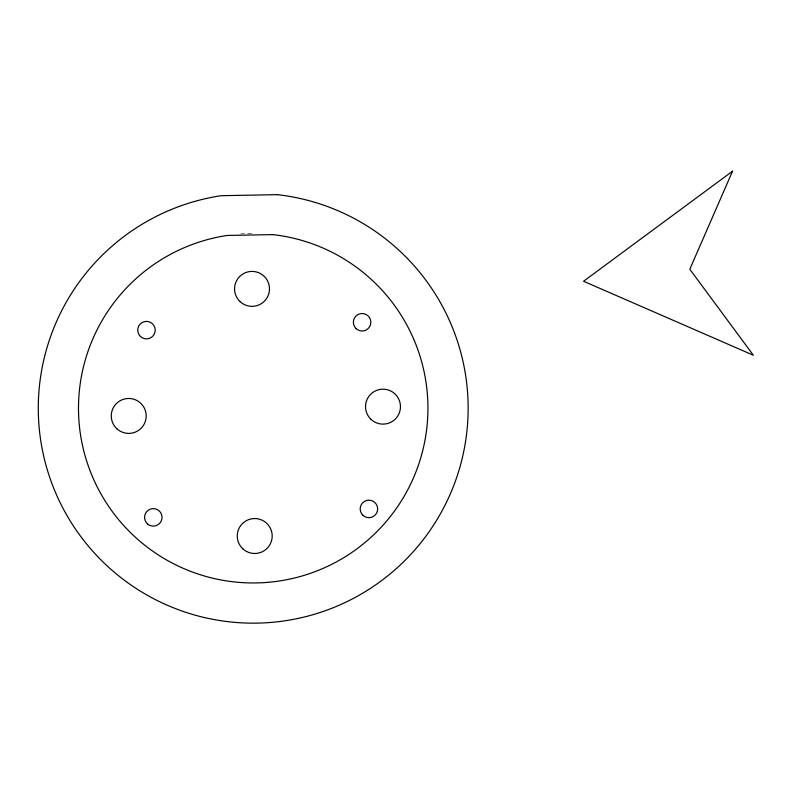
<?xml version="1.0" encoding="UTF-8"?>
<svg xmlns="http://www.w3.org/2000/svg" width="793" height="793" viewBox="0 0 793 793"><rect width="100%" height="100%" fill="white"/><g stroke="black" fill="none" stroke-linecap="round" stroke-linejoin="round"><path stroke-width="0.59" stroke-dasharray="3.96 2.97" d="M240.725 233.955A174.728 174.728 0 0 1 254.375 233.509"/><path stroke-width="1.19" d="M732.534 171.209L689.811 269.233L753.35 355.234L583.559 281.257L732.534 171.209M277.381 194.662L221.277 195.683A214.923 214.923 0 0 0 74.086 526.998A214.923 214.923 0 0 0 436.556 520.386A214.923 214.923 0 0 0 277.381 194.662M272.861 234.609L227.254 235.442A174.728 174.728 0 0 0 107.59 504.784A174.728 174.728 0 0 0 402.269 499.402A174.728 174.728 0 0 0 272.861 234.609M140.53 336.529A8.733 8.733 0 0 0 154.992 332.079A8.733 8.733 0 0 0 143.91 321.78A8.733 8.733 0 0 0 140.53 336.529M147.785 524.133A8.733 8.733 0 0 0 161.931 518.761A8.733 8.733 0 0 0 150.204 509.195A8.733 8.733 0 0 0 147.785 524.133M362.966 515.331A8.733 8.733 0 0 0 377.428 510.88A8.733 8.733 0 0 0 366.346 500.581A8.733 8.733 0 0 0 362.966 515.331M356.146 328.659A8.733 8.733 0 0 0 370.609 324.208A8.733 8.733 0 0 0 359.526 313.909A8.733 8.733 0 0 0 356.146 328.659M240.12 301.667A17.476 17.476 0 0 0 269.055 292.776A17.476 17.476 0 0 0 246.891 272.177A17.476 17.476 0 0 0 240.12 301.667M371.104 419.447A17.476 17.476 0 0 0 400.029 410.556A17.476 17.476 0 0 0 377.864 389.948A17.476 17.476 0 0 0 371.104 419.447M116.839 428.735A17.476 17.476 0 0 0 145.763 419.834A17.476 17.476 0 0 0 123.599 399.236A17.476 17.476 0 0 0 116.839 428.735M242.817 548.806A17.476 17.476 0 0 0 271.751 539.914A17.476 17.476 0 0 0 249.587 519.306A17.476 17.476 0 0 0 242.817 548.806"/></g></svg>
